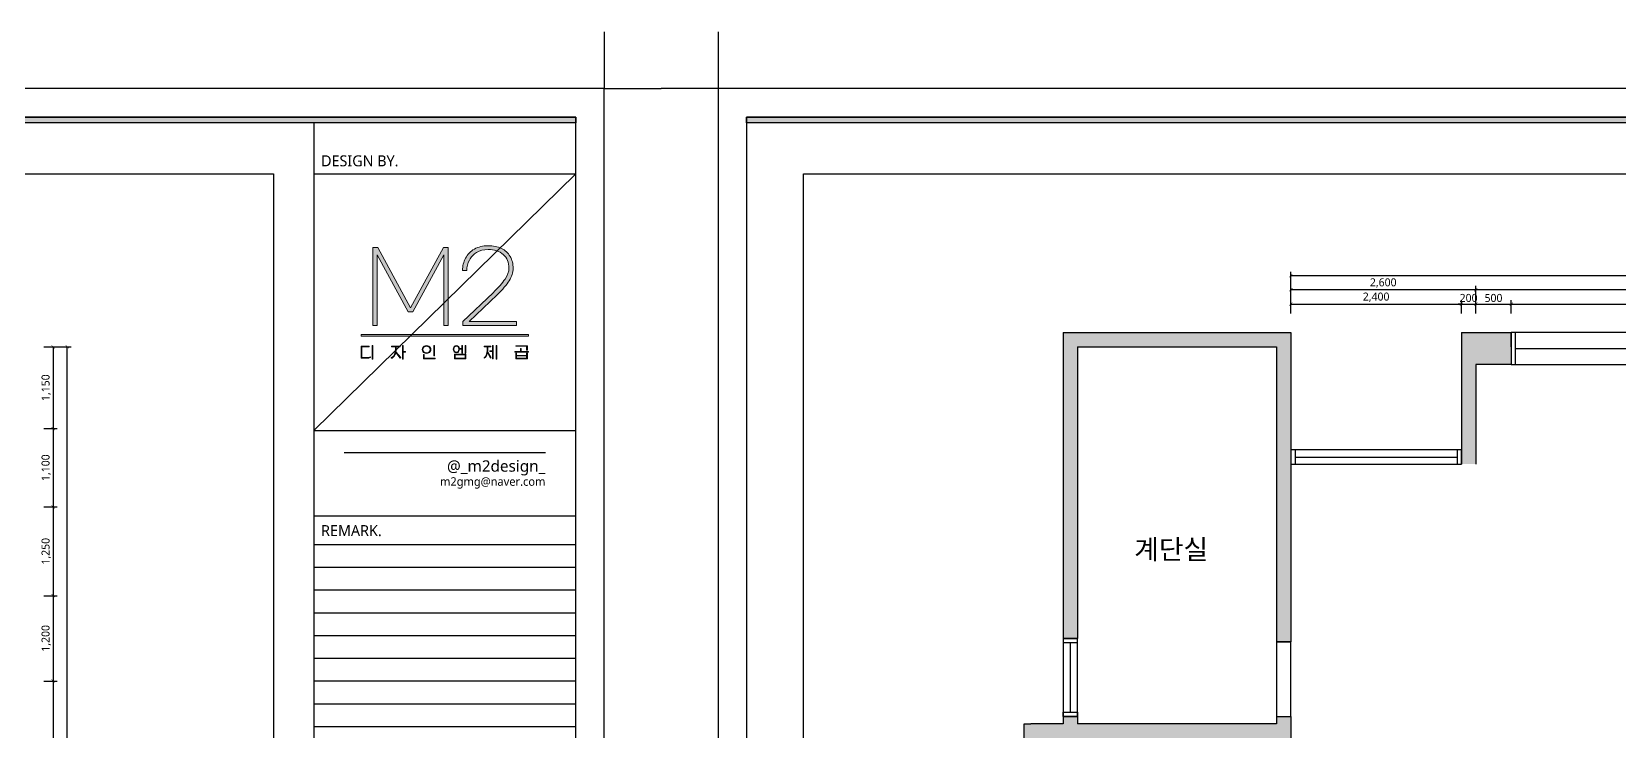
# Model space of a CAD drawing. Header units: metres. Extents: x 11578468 to 47831421, y -58341524 to -14256839.
# Drawn here: x 23746002 to 23768320, y -29133863 to -29124027 of the extents above; entities that cross this region are included whole.
import ezdxf
from ezdxf.enums import TextEntityAlignment as Align

# ---------------------------------------------------------------- set-up
doc = ezdxf.new("R2010")
doc.units = ezdxf.units.M
doc.header["$LTSCALE"] = 50
doc.header["$MEASUREMENT"] = 0
doc.linetypes.add('CEN', pattern=[62, 60, -1, 0, -1])
doc.layers.get('0').update_dxf_attribs({"linetype": 'CONTINUOUS'})
doc.layers.get('DEFPOINTS').update_dxf_attribs({"linetype": 'CONTINUOUS'})
for name, color, linetype in [('3.기호.계단선', 30, 'CONTINUOUS'), ('_U+B808_U+C774_U+C5B4 2', 7, 'CONTINUOUS'), ('CEN', 250, 'CEN'), ('FORM(YOURNAME)-1', 1, 'CONTINUOUS'), ('FORM(YOURNAME)-11', 1, 'CONTINUOUS'), ('wall', 3, 'CONTINUOUS'), ('WIN', 4, 'CONTINUOUS')]:
    doc.layers.add(name, color=color, linetype=linetype)
for name, color, linetype, lineweight in [('DIM', 7, 'CONTINUOUS', 15), ('ha', 8, 'CONTINUOUS', 5), ('wall2', 3, 'CONTINUOUS', 25)]:
    doc.layers.add(name, color=color, linetype=linetype, lineweight=lineweight)
doc.styles.add('N 맑은고딕', font='malgun.ttf')
doc.styles.add('NEW 맑은고딕', font='malgun.ttf')
doc.styles.add('YOURNAME', font='malgun.ttf')
doc.dimstyles.new('JJ IN 45', dxfattribs={"dimscale": 45, "dimtxt": 2.5, "dimasz": 1, "dimexe": 1.25, "dimexo": 1.5, "dimtad": 1, "dimdec": 6, "dimlunit": 6, "dimtxsty": 'N 맑은고딕', "dimblk": 'ARCHTICK', "dimcen": 2.5, "dimclrd": 256, "dimclre": 256, "dimclrt": 256, "dimadec": 0, "dimazin": 0, "dimtfac": 1, "dimtdec": 6, "dimtix": 1, "dimtmove": 0, "dimatfit": 3, "dimldrblk": 'ARCHTICK', "dimfxl": 1, "dimarcsym": 0})

# ---------------------------------------------------------------- blocks, each defined once
blk = doc.blocks.new('block 34')
at = {"layer": '_U+B808_U+C774_U+C5B4 2'}
h = blk.add_hatch(color=35, dxfattribs=at)
h.dxf.hatch_style = 2
h.paths.add_polyline_path([(674.6, -105.53), (675.73, -105.53), (683.42, -119.69), (691.1, -105.53), (692.22, -105.53), (692.22, -123.82), (691.22, -123.82), (691.22, -107.31), (683.97, -120.67), (682.84, -120.67), (675.59, -107.31), (675.59, -123.82), (674.6, -123.82)])
h = blk.add_hatch(color=35, dxfattribs=at)
h.dxf.hatch_style = 2
edge = h.paths.add_edge_path()
edge.add_spline(control_points=[(704.68, -105.78), (705.57, -106.21), (706.25, -106.83), (706.73, -107.63), (707.21, -108.43), (707.45, -109.38), (707.45, -110.46), (707.45, -111.43), (707.14, -112.39), (706.53, -113.34), (705.92, -114.29), (704.98, -115.38), (703.7, -116.62), (703.7, -116.62), (697.12, -122.91), (697.12, -122.91), (697.12, -122.91), (708.26, -122.91), (708.26, -122.91), (708.26, -122.91), (708.26, -123.82), (708.26, -123.82), (708.26, -123.82), (695.66, -123.82), (695.66, -123.82), (695.66, -123.82), (695.66, -122.91), (695.66, -122.91), (695.66, -122.91), (702.73, -116.15), (702.73, -116.15), (703.99, -114.93), (704.93, -113.86), (705.54, -112.95), (706.15, -112.03), (706.45, -111.2), (706.45, -110.46), (706.45, -109.07), (706.01, -107.98), (705.12, -107.2), (704.23, -106.42), (703.05, -106.03), (701.57, -106.03), (700.53, -106.03), (699.64, -106.26), (698.89, -106.71), (698.15, -107.15), (697.57, -107.75), (697.18, -108.5), (696.79, -109.25), (696.59, -110.06), (696.59, -110.94), (696.59, -110.94), (695.59, -110.94), (695.59, -110.94), (695.59, -109.89), (695.83, -108.93), (696.3, -108.05), (696.77, -107.17), (697.46, -106.46), (698.36, -105.93), (699.26, -105.4), (700.33, -105.13), (701.57, -105.13), (702.76, -105.13), (703.79, -105.35), (704.68, -105.78)], knot_values=[0, 0, 0, 0, 1, 1, 1, 2, 2, 2, 3, 3, 3, 4, 4, 4, 5, 5, 5, 6, 6, 6, 7, 7, 7, 8, 8, 8, 9, 9, 9, 10, 10, 10, 11, 11, 11, 12, 12, 12, 13, 13, 13, 14, 14, 14, 15, 15, 15, 16, 16, 16, 17, 17, 17, 18, 18, 18, 19, 19, 19, 20, 20, 20, 21, 21, 21, 22, 22, 22, 22], degree=3, periodic=0)
at = {"layer": '_U+B808_U+C774_U+C5B4 2', "lineweight": 0}
blk.add_lwpolyline([(674.6, -105.53), (675.73, -105.53), (683.42, -119.69), (691.1, -105.53), (692.22, -105.53), (692.22, -123.82), (691.22, -123.82), (691.22, -107.31), (683.97, -120.67), (682.84, -120.67), (675.59, -107.31), (675.59, -123.82), (674.6, -123.82), (674.6, -105.53)], dxfattribs=at)
blk.add_open_spline([(704.68, -105.78), (705.57, -106.21), (706.25, -106.83), (706.73, -107.63), (707.21, -108.43), (707.45, -109.38), (707.45, -110.46), (707.45, -111.43), (707.14, -112.39), (706.53, -113.34), (705.92, -114.29), (704.98, -115.38), (703.7, -116.62), (703.7, -116.62), (697.12, -122.91), (697.12, -122.91), (697.12, -122.91), (708.26, -122.91), (708.26, -122.91), (708.26, -122.91), (708.26, -123.82), (708.26, -123.82), (708.26, -123.82), (695.66, -123.82), (695.66, -123.82), (695.66, -123.82), (695.66, -122.91), (695.66, -122.91), (695.66, -122.91), (702.73, -116.15), (702.73, -116.15), (703.99, -114.93), (704.93, -113.86), (705.54, -112.95), (706.15, -112.03), (706.45, -111.2), (706.45, -110.46), (706.45, -109.07), (706.01, -107.98), (705.12, -107.2), (704.23, -106.42), (703.05, -106.03), (701.57, -106.03), (700.53, -106.03), (699.64, -106.26), (698.89, -106.71), (698.15, -107.15), (697.57, -107.75), (697.18, -108.5), (696.79, -109.25), (696.59, -110.06), (696.59, -110.94), (696.59, -110.94), (695.59, -110.94), (695.59, -110.94), (695.59, -109.89), (695.83, -108.93), (696.3, -108.05), (696.77, -107.17), (697.46, -106.46), (698.36, -105.93), (699.26, -105.4), (700.33, -105.13), (701.57, -105.13), (702.76, -105.13), (703.79, -105.35), (704.68, -105.78)], degree=3, knots=[0, 0, 0, 0, 1, 1, 1, 2, 2, 2, 3, 3, 3, 4, 4, 4, 5, 5, 5, 6, 6, 6, 7, 7, 7, 8, 8, 8, 9, 9, 9, 10, 10, 10, 11, 11, 11, 12, 12, 12, 13, 13, 13, 14, 14, 14, 15, 15, 15, 16, 16, 16, 17, 17, 17, 18, 18, 18, 19, 19, 19, 20, 20, 20, 21, 21, 21, 22, 22, 22, 22], dxfattribs=at)
blk = doc.blocks.new('block 35')
at = {"layer": '_U+B808_U+C774_U+C5B4 2'}
h = blk.add_hatch(color=35, dxfattribs=at)
h.dxf.hatch_style = 2
edge = h.paths.add_edge_path()
edge.add_spline(control_points=[(673.72, -128.8), (673.72, -128.8), (672, -128.8), (672, -128.8), (672, -128.8), (672, -131.36), (672, -131.36), (672, -131.36), (673.14, -131.36), (673.14, -131.36), (673.29, -131.36), (673.44, -131.34), (673.6, -131.31), (673.75, -131.28), (673.88, -131.24), (673.98, -131.2), (673.98, -131.2), (673.98, -131.35), (673.98, -131.35), (673.88, -131.4), (673.75, -131.44), (673.6, -131.47), (673.45, -131.49), (673.3, -131.51), (673.14, -131.51), (673.14, -131.51), (671.83, -131.51), (671.83, -131.51), (671.83, -131.51), (671.83, -128.65), (671.83, -128.65), (671.83, -128.65), (673.72, -128.65), (673.72, -128.65), (673.72, -128.65), (673.72, -128.8), (673.72, -128.8)], knot_values=[0, 0, 0, 0, 1, 1, 1, 2, 2, 2, 3, 3, 3, 4, 4, 4, 5, 5, 5, 6, 6, 6, 7, 7, 7, 8, 8, 8, 9, 9, 9, 10, 10, 10, 11, 11, 11, 12, 12, 12, 12], degree=3, periodic=0)
h.paths.add_polyline_path([(674.54, -131.73), (674.38, -131.74), (674.38, -128.5), (674.54, -128.5)])
h = blk.add_hatch(color=35, dxfattribs=at)
h.dxf.hatch_style = 2
edge = h.paths.add_edge_path()
edge.add_spline(control_points=[(679.96, -130.01), (679.96, -130.01), (681.09, -131.37), (681.09, -131.37), (681.09, -131.37), (680.96, -131.47), (680.96, -131.47), (680.96, -131.47), (679.92, -130.19), (679.92, -130.19), (679.82, -130.57), (679.69, -130.87), (679.52, -131.09), (679.35, -131.32), (679.14, -131.46), (678.9, -131.51), (678.9, -131.51), (678.9, -131.36), (678.9, -131.36), (679.11, -131.3), (679.3, -131.16), (679.45, -130.93), (679.6, -130.7), (679.71, -130.39), (679.79, -130.03), (679.86, -129.66), (679.91, -129.25), (679.91, -128.8), (679.91, -128.8), (678.97, -128.8), (678.97, -128.8), (678.97, -128.8), (678.97, -128.65), (678.97, -128.65), (678.97, -128.65), (681, -128.65), (681, -128.65), (681, -128.65), (681, -128.8), (681, -128.8), (681, -128.8), (680.07, -128.8), (680.07, -128.8), (680.06, -129.26), (680.03, -129.66), (679.96, -130.01)], knot_values=[0, 0, 0, 0, 1, 1, 1, 2, 2, 2, 3, 3, 3, 4, 4, 4, 5, 5, 5, 6, 6, 6, 7, 7, 7, 8, 8, 8, 9, 9, 9, 10, 10, 10, 11, 11, 11, 12, 12, 12, 13, 13, 13, 14, 14, 14, 15, 15, 15, 15], degree=3, periodic=0)
h.paths.add_polyline_path([(682.21, -130.06), (681.69, -130.06), (681.69, -131.73), (681.54, -131.73), (681.54, -128.5), (681.69, -128.5), (681.69, -129.92), (682.21, -129.92)])
h = blk.add_hatch(color=35, dxfattribs=at)
h.dxf.hatch_style = 2
edge = h.paths.add_edge_path()
edge.add_spline(control_points=[(687.69, -128.68), (687.84, -128.76), (687.95, -128.87), (688.03, -129.01), (688.11, -129.15), (688.15, -129.3), (688.15, -129.47), (688.15, -129.64), (688.11, -129.8), (688.03, -129.94), (687.95, -130.08), (687.84, -130.19), (687.69, -130.27), (687.54, -130.35), (687.36, -130.39), (687.15, -130.39), (686.95, -130.39), (686.77, -130.35), (686.62, -130.27), (686.47, -130.19), (686.36, -130.08), (686.28, -129.94), (686.2, -129.8), (686.16, -129.64), (686.16, -129.47), (686.16, -129.3), (686.2, -129.15), (686.28, -129.01), (686.36, -128.87), (686.47, -128.76), (686.62, -128.68), (686.77, -128.6), (686.95, -128.56), (687.15, -128.56), (687.36, -128.56), (687.54, -128.6), (687.69, -128.68)], knot_values=[0, 0, 0, 0, 1, 1, 1, 2, 2, 2, 3, 3, 3, 4, 4, 4, 5, 5, 5, 6, 6, 6, 7, 7, 7, 8, 8, 8, 9, 9, 9, 10, 10, 10, 11, 11, 11, 12, 12, 12, 12], degree=3, periodic=0)
edge = h.paths.add_edge_path()
edge.add_spline(control_points=[(686.72, -128.79), (686.59, -128.86), (686.49, -128.95), (686.43, -129.07), (686.36, -129.18), (686.32, -129.32), (686.32, -129.47), (686.32, -129.63), (686.36, -129.76), (686.43, -129.88), (686.49, -130), (686.59, -130.09), (686.72, -130.15), (686.84, -130.22), (686.99, -130.25), (687.15, -130.25), (687.32, -130.25), (687.46, -130.22), (687.59, -130.15), (687.72, -130.09), (687.81, -130), (687.88, -129.88), (687.95, -129.76), (687.98, -129.63), (687.98, -129.47), (687.98, -129.32), (687.95, -129.18), (687.88, -129.07), (687.81, -128.95), (687.72, -128.86), (687.59, -128.79), (687.46, -128.73), (687.32, -128.7), (687.15, -128.7), (686.99, -128.7), (686.84, -128.73), (686.72, -128.79)], knot_values=[0, 0, 0, 0, 1, 1, 1, 2, 2, 2, 3, 3, 3, 4, 4, 4, 5, 5, 5, 6, 6, 6, 7, 7, 7, 8, 8, 8, 9, 9, 9, 10, 10, 10, 11, 11, 11, 12, 12, 12, 12], degree=3, periodic=0)
h.paths.add_polyline_path([(686.6, -131.51), (689.15, -131.51), (689.15, -131.66), (686.44, -131.66), (686.44, -130.66), (686.6, -130.66)])
h.paths.add_polyline_path([(689.03, -130.91), (688.87, -130.91), (688.87, -128.5), (689.03, -128.5)])
h = blk.add_hatch(color=35, dxfattribs=at)
h.dxf.hatch_style = 2
edge = h.paths.add_edge_path()
edge.add_spline(control_points=[(694.67, -130), (694.55, -130.16), (694.37, -130.23), (694.14, -130.23), (693.91, -130.23), (693.73, -130.16), (693.61, -130), (693.48, -129.84), (693.42, -129.64), (693.42, -129.39), (693.42, -129.14), (693.48, -128.94), (693.61, -128.78), (693.73, -128.62), (693.91, -128.54), (694.14, -128.54), (694.35, -128.54), (694.51, -128.61), (694.63, -128.74), (694.75, -128.87), (694.83, -129.04), (694.85, -129.25), (694.85, -129.25), (695.45, -129.25), (695.45, -129.25), (695.45, -129.25), (695.45, -128.52), (695.45, -128.52), (695.45, -128.52), (695.61, -128.52), (695.61, -128.52), (695.61, -128.52), (695.61, -130.29), (695.61, -130.29), (695.61, -130.29), (695.45, -130.29), (695.45, -130.29), (695.45, -130.29), (695.45, -129.4), (695.45, -129.4), (695.45, -129.4), (694.86, -129.4), (694.86, -129.4), (694.85, -129.64), (694.79, -129.85), (694.67, -130)], knot_values=[0, 0, 0, 0, 1, 1, 1, 2, 2, 2, 3, 3, 3, 4, 4, 4, 5, 5, 5, 6, 6, 6, 7, 7, 7, 8, 8, 8, 9, 9, 9, 10, 10, 10, 11, 11, 11, 12, 12, 12, 13, 13, 13, 14, 14, 14, 15, 15, 15, 15], degree=3, periodic=0)
edge = h.paths.add_edge_path()
edge.add_spline(control_points=[(693.73, -129.9), (693.83, -130.03), (693.97, -130.09), (694.14, -130.09), (694.31, -130.09), (694.45, -130.03), (694.55, -129.9), (694.65, -129.78), (694.7, -129.61), (694.7, -129.39), (694.7, -129.17), (694.65, -129), (694.55, -128.87), (694.45, -128.75), (694.31, -128.69), (694.14, -128.69), (693.97, -128.69), (693.83, -128.75), (693.73, -128.87), (693.63, -129), (693.58, -129.17), (693.58, -129.39), (693.58, -129.61), (693.63, -129.78), (693.73, -129.9)], knot_values=[0, 0, 0, 0, 1, 1, 1, 2, 2, 2, 3, 3, 3, 4, 4, 4, 5, 5, 5, 6, 6, 6, 7, 7, 7, 8, 8, 8, 8], degree=3, periodic=0)
h.paths.add_polyline_path([(693.69, -130.55), (696.36, -130.55), (696.36, -131.66), (693.69, -131.66)])
h.paths.add_polyline_path([(693.85, -131.51), (696.2, -131.51), (696.2, -130.7), (693.85, -130.7)])
h.paths.add_polyline_path([(696.36, -128.5), (696.36, -130.32), (696.2, -130.32), (696.2, -128.5)])
h = blk.add_hatch(color=35, dxfattribs=at)
h.dxf.hatch_style = 2
edge = h.paths.add_edge_path()
edge.add_spline(control_points=[(701.46, -129.93), (701.46, -129.93), (702.28, -131.39), (702.28, -131.39), (702.28, -131.39), (702.15, -131.47), (702.15, -131.47), (702.15, -131.47), (701.43, -130.17), (701.43, -130.17), (701.3, -130.94), (701.03, -131.39), (700.63, -131.51), (700.63, -131.51), (700.63, -131.35), (700.63, -131.35), (700.88, -131.26), (701.06, -130.99), (701.18, -130.55), (701.3, -130.1), (701.37, -129.52), (701.37, -128.8), (701.37, -128.8), (700.67, -128.8), (700.67, -128.8), (700.67, -128.8), (700.67, -128.65), (700.67, -128.65), (700.67, -128.65), (702.19, -128.65), (702.19, -128.65), (702.19, -128.65), (702.19, -128.8), (702.19, -128.8), (702.19, -128.8), (701.53, -128.8), (701.53, -128.8), (701.52, -129.25), (701.5, -129.63), (701.46, -129.93)], knot_values=[0, 0, 0, 0, 1, 1, 1, 2, 2, 2, 3, 3, 3, 4, 4, 4, 5, 5, 5, 6, 6, 6, 7, 7, 7, 8, 8, 8, 9, 9, 9, 10, 10, 10, 11, 11, 11, 12, 12, 12, 13, 13, 13, 13], degree=3, periodic=0)
h.paths.add_polyline_path([(702.59, -128.52), (702.75, -128.52), (702.75, -131.68), (702.59, -131.68), (702.59, -129.95), (702, -129.95), (702, -129.8), (702.59, -129.8)])
h.paths.add_polyline_path([(703.61, -128.5), (703.61, -131.73), (703.45, -131.73), (703.45, -128.5)])
h = blk.add_hatch(color=35, dxfattribs=at)
h.dxf.hatch_style = 2
h.paths.add_polyline_path([(711.02, -129.93), (711.02, -130.07), (707.82, -130.07), (707.82, -129.93), (709.16, -129.93), (709.16, -129.2), (709.32, -129.2), (709.32, -129.93)])
h.paths.add_polyline_path([(710.61, -128.72), (708.07, -128.72), (708.07, -128.57), (710.77, -128.57), (710.77, -129.64), (710.61, -129.64)])
h.paths.add_polyline_path([(710.61, -130.36), (710.77, -130.36), (710.77, -131.66), (708.08, -131.66), (708.08, -130.36), (708.24, -130.36), (708.24, -130.83), (710.61, -130.83)])
h.paths.add_polyline_path([(710.61, -131.52), (710.61, -130.97), (708.24, -130.97), (708.24, -131.52)])
at = {"layer": '_U+B808_U+C774_U+C5B4 2', "lineweight": 0}
for points in [[(674.54, -131.73), (674.38, -131.74), (674.38, -128.5), (674.54, -128.5), (674.54, -131.73)], [(682.21, -130.06), (681.69, -130.06), (681.69, -131.73), (681.54, -131.73), (681.54, -128.5), (681.69, -128.5), (681.69, -129.92), (682.21, -129.92), (682.21, -130.06)], [(689.03, -130.91), (688.87, -130.91), (688.87, -128.5), (689.03, -128.5), (689.03, -130.91)], [(696.36, -128.5), (696.36, -130.32), (696.2, -130.32), (696.2, -128.5), (696.36, -128.5)], [(702.59, -128.52), (702.75, -128.52), (702.75, -131.68), (702.59, -131.68), (702.59, -129.95), (702, -129.95), (702, -129.8), (702.59, -129.8), (702.59, -128.52)], [(703.61, -128.5), (703.61, -131.73), (703.45, -131.73), (703.45, -128.5), (703.61, -128.5)], [(711.02, -129.93), (711.02, -130.07), (707.82, -130.07), (707.82, -129.93), (709.16, -129.93), (709.16, -129.2), (709.32, -129.2), (709.32, -129.93), (711.02, -129.93)], [(710.61, -128.72), (708.07, -128.72), (708.07, -128.57), (710.77, -128.57), (710.77, -129.64), (710.61, -129.64), (710.61, -128.72)], [(686.6, -131.51), (689.15, -131.51), (689.15, -131.66), (686.44, -131.66), (686.44, -130.66), (686.6, -130.66), (686.6, -131.51)], [(693.69, -130.55), (696.36, -130.55), (696.36, -131.66), (693.69, -131.66), (693.69, -130.55)], [(693.85, -131.51), (696.2, -131.51), (696.2, -130.7), (693.85, -130.7), (693.85, -131.51)], [(710.61, -130.36), (710.77, -130.36), (710.77, -131.66), (708.08, -131.66), (708.08, -130.36), (708.24, -130.36), (708.24, -130.83), (710.61, -130.83), (710.61, -130.36)], [(710.61, -131.52), (710.61, -130.97), (708.24, -130.97), (708.24, -131.52), (710.61, -131.52)]]:
    blk.add_lwpolyline(points, dxfattribs=at)
for points, knots in [([(673.72, -128.8), (673.72, -128.8), (672, -128.8), (672, -128.8), (672, -128.8), (672, -131.36), (672, -131.36), (672, -131.36), (673.14, -131.36), (673.14, -131.36), (673.29, -131.36), (673.44, -131.34), (673.6, -131.31), (673.75, -131.28), (673.88, -131.24), (673.98, -131.2), (673.98, -131.2), (673.98, -131.35), (673.98, -131.35), (673.88, -131.4), (673.75, -131.44), (673.6, -131.47), (673.45, -131.49), (673.3, -131.51), (673.14, -131.51), (673.14, -131.51), (671.83, -131.51), (671.83, -131.51), (671.83, -131.51), (671.83, -128.65), (671.83, -128.65), (671.83, -128.65), (673.72, -128.65), (673.72, -128.65), (673.72, -128.65), (673.72, -128.8), (673.72, -128.8)], [0, 0, 0, 0, 1, 1, 1, 2, 2, 2, 3, 3, 3, 4, 4, 4, 5, 5, 5, 6, 6, 6, 7, 7, 7, 8, 8, 8, 9, 9, 9, 10, 10, 10, 11, 11, 11, 12, 12, 12, 12]), ([(679.96, -130.01), (679.96, -130.01), (681.09, -131.37), (681.09, -131.37), (681.09, -131.37), (680.96, -131.47), (680.96, -131.47), (680.96, -131.47), (679.92, -130.19), (679.92, -130.19), (679.82, -130.57), (679.69, -130.87), (679.52, -131.09), (679.35, -131.32), (679.14, -131.46), (678.9, -131.51), (678.9, -131.51), (678.9, -131.36), (678.9, -131.36), (679.11, -131.3), (679.3, -131.16), (679.45, -130.93), (679.6, -130.7), (679.71, -130.39), (679.79, -130.03), (679.86, -129.66), (679.91, -129.25), (679.91, -128.8), (679.91, -128.8), (678.97, -128.8), (678.97, -128.8), (678.97, -128.8), (678.97, -128.65), (678.97, -128.65), (678.97, -128.65), (681, -128.65), (681, -128.65), (681, -128.65), (681, -128.8), (681, -128.8), (681, -128.8), (680.07, -128.8), (680.07, -128.8), (680.06, -129.26), (680.03, -129.66), (679.96, -130.01)], [0, 0, 0, 0, 1, 1, 1, 2, 2, 2, 3, 3, 3, 4, 4, 4, 5, 5, 5, 6, 6, 6, 7, 7, 7, 8, 8, 8, 9, 9, 9, 10, 10, 10, 11, 11, 11, 12, 12, 12, 13, 13, 13, 14, 14, 14, 15, 15, 15, 15]), ([(687.69, -128.68), (687.84, -128.76), (687.95, -128.87), (688.03, -129.01), (688.11, -129.15), (688.15, -129.3), (688.15, -129.47), (688.15, -129.64), (688.11, -129.8), (688.03, -129.94), (687.95, -130.08), (687.84, -130.19), (687.69, -130.27), (687.54, -130.35), (687.36, -130.39), (687.15, -130.39), (686.95, -130.39), (686.77, -130.35), (686.62, -130.27), (686.47, -130.19), (686.36, -130.08), (686.28, -129.94), (686.2, -129.8), (686.16, -129.64), (686.16, -129.47), (686.16, -129.3), (686.2, -129.15), (686.28, -129.01), (686.36, -128.87), (686.47, -128.76), (686.62, -128.68), (686.77, -128.6), (686.95, -128.56), (687.15, -128.56), (687.36, -128.56), (687.54, -128.6), (687.69, -128.68)], [0, 0, 0, 0, 1, 1, 1, 2, 2, 2, 3, 3, 3, 4, 4, 4, 5, 5, 5, 6, 6, 6, 7, 7, 7, 8, 8, 8, 9, 9, 9, 10, 10, 10, 11, 11, 11, 12, 12, 12, 12]), ([(686.72, -128.79), (686.59, -128.86), (686.49, -128.95), (686.43, -129.07), (686.36, -129.18), (686.32, -129.32), (686.32, -129.47), (686.32, -129.63), (686.36, -129.76), (686.43, -129.88), (686.49, -130), (686.59, -130.09), (686.72, -130.15), (686.84, -130.22), (686.99, -130.25), (687.15, -130.25), (687.32, -130.25), (687.46, -130.22), (687.59, -130.15), (687.72, -130.09), (687.81, -130), (687.88, -129.88), (687.95, -129.76), (687.98, -129.63), (687.98, -129.47), (687.98, -129.32), (687.95, -129.18), (687.88, -129.07), (687.81, -128.95), (687.72, -128.86), (687.59, -128.79), (687.46, -128.73), (687.32, -128.7), (687.15, -128.7), (686.99, -128.7), (686.84, -128.73), (686.72, -128.79)], [0, 0, 0, 0, 1, 1, 1, 2, 2, 2, 3, 3, 3, 4, 4, 4, 5, 5, 5, 6, 6, 6, 7, 7, 7, 8, 8, 8, 9, 9, 9, 10, 10, 10, 11, 11, 11, 12, 12, 12, 12]), ([(694.67, -130), (694.55, -130.16), (694.37, -130.23), (694.14, -130.23), (693.91, -130.23), (693.73, -130.16), (693.61, -130), (693.48, -129.84), (693.42, -129.64), (693.42, -129.39), (693.42, -129.14), (693.48, -128.94), (693.61, -128.78), (693.73, -128.62), (693.91, -128.54), (694.14, -128.54), (694.35, -128.54), (694.51, -128.61), (694.63, -128.74), (694.75, -128.87), (694.83, -129.04), (694.85, -129.25), (694.85, -129.25), (695.45, -129.25), (695.45, -129.25), (695.45, -129.25), (695.45, -128.52), (695.45, -128.52), (695.45, -128.52), (695.61, -128.52), (695.61, -128.52), (695.61, -128.52), (695.61, -130.29), (695.61, -130.29), (695.61, -130.29), (695.45, -130.29), (695.45, -130.29), (695.45, -130.29), (695.45, -129.4), (695.45, -129.4), (695.45, -129.4), (694.86, -129.4), (694.86, -129.4), (694.85, -129.64), (694.79, -129.85), (694.67, -130)], [0, 0, 0, 0, 1, 1, 1, 2, 2, 2, 3, 3, 3, 4, 4, 4, 5, 5, 5, 6, 6, 6, 7, 7, 7, 8, 8, 8, 9, 9, 9, 10, 10, 10, 11, 11, 11, 12, 12, 12, 13, 13, 13, 14, 14, 14, 15, 15, 15, 15]), ([(693.73, -129.9), (693.83, -130.03), (693.97, -130.09), (694.14, -130.09), (694.31, -130.09), (694.45, -130.03), (694.55, -129.9), (694.65, -129.78), (694.7, -129.61), (694.7, -129.39), (694.7, -129.17), (694.65, -129), (694.55, -128.87), (694.45, -128.75), (694.31, -128.69), (694.14, -128.69), (693.97, -128.69), (693.83, -128.75), (693.73, -128.87), (693.63, -129), (693.58, -129.17), (693.58, -129.39), (693.58, -129.61), (693.63, -129.78), (693.73, -129.9)], [0, 0, 0, 0, 1, 1, 1, 2, 2, 2, 3, 3, 3, 4, 4, 4, 5, 5, 5, 6, 6, 6, 7, 7, 7, 8, 8, 8, 8]), ([(701.46, -129.93), (701.46, -129.93), (702.28, -131.39), (702.28, -131.39), (702.28, -131.39), (702.15, -131.47), (702.15, -131.47), (702.15, -131.47), (701.43, -130.17), (701.43, -130.17), (701.3, -130.94), (701.03, -131.39), (700.63, -131.51), (700.63, -131.51), (700.63, -131.35), (700.63, -131.35), (700.88, -131.26), (701.06, -130.99), (701.18, -130.55), (701.3, -130.1), (701.37, -129.52), (701.37, -128.8), (701.37, -128.8), (700.67, -128.8), (700.67, -128.8), (700.67, -128.8), (700.67, -128.65), (700.67, -128.65), (700.67, -128.65), (702.19, -128.65), (702.19, -128.65), (702.19, -128.65), (702.19, -128.8), (702.19, -128.8), (702.19, -128.8), (701.53, -128.8), (701.53, -128.8), (701.52, -129.25), (701.5, -129.63), (701.46, -129.93)], [0, 0, 0, 0, 1, 1, 1, 2, 2, 2, 3, 3, 3, 4, 4, 4, 5, 5, 5, 6, 6, 6, 7, 7, 7, 8, 8, 8, 9, 9, 9, 10, 10, 10, 11, 11, 11, 12, 12, 12, 13, 13, 13, 13])]:
    blk.add_open_spline(points, degree=3, knots=knots, dxfattribs=at)
blk = doc.blocks.new('block 33')
at = {"layer": '_U+B808_U+C774_U+C5B4 2'}
for name in ['block 34', 'block 35']:
    blk.add_blockref(name, (0, 0), dxfattribs=at)
blk = doc.blocks.new('block 32')
at = {"layer": '_U+B808_U+C774_U+C5B4 2'}
h = blk.add_hatch(color=35, dxfattribs=at)
h.dxf.hatch_style = 2
h.paths.add_polyline_path([(711.02, -126.32), (671.83, -126.32), (671.83, -125.91), (711.02, -125.91)])
at = {"layer": '_U+B808_U+C774_U+C5B4 2', "lineweight": 0}
blk.add_lwpolyline([(711.02, -126.32), (671.83, -126.32), (671.83, -125.91), (711.02, -125.91), (711.02, -126.32)], dxfattribs=at)
at = {"layer": '_U+B808_U+C774_U+C5B4 2'}
blk.add_blockref('block 33', (0, 0), dxfattribs=at)
blk = doc.blocks.new('FORM-ELEVATION')
at = {"layer": 'FORM(YOURNAME)-11'}
h = blk.add_hatch(color=256, dxfattribs=at)
h.dxf.hatch_style = 1
h.paths.add_polyline_path([(-10309, 35708), (71691, 35708), (71691, 35508), (-10309, 35508)])
h.paths.add_polyline_path([(-10309, -21492), (71691, -21492), (71691, -21692), (-10309, -21692)])
at = {"layer": 'DEFPOINTS', "color": 158}
for p, q in [((62481, 35508), (62481, -21492)), ((62481, 33708), (71691, 33708)), ((62481, 24686), (71691, 33708)), ((62481, 24686), (71691, 24686)), ((62481, 20686), (71691, 20686)), ((62481, 19886), (71691, 19886)), ((62481, 19086), (71691, 19086)), ((62481, 18286), (71691, 18286)), ((62481, 17486), (71691, 17486)), ((62481, 16686), (71691, 16686)), ((62481, 15886), (71691, 15886)), ((62481, 15086), (71691, 15086)), ((62481, 14286), (71691, 14286))]:
    blk.add_line(p, q, dxfattribs=at)
at = {"layer": 'DEFPOINTS', "color": 1}
for points in [[(-11309, 38708), (-11309, 36708), (-13309, 36708)], [(72691, 38708), (72691, 36708), (74691, 36708)]]:
    blk.add_lwpolyline(points, dxfattribs=at)
at = {"layer": 'DEFPOINTS', "color": 158}
blk.add_lwpolyline([(-10309, -21692), (71691, -21692), (71691, 35708), (-10309, 35708)], close=True, dxfattribs=at)
at = {"layer": 'DEFPOINTS'}
blk.add_lwpolyline([(-8309, 33708), (61071, 33708), (61071, -19692), (-8309, -19692)], close=True, dxfattribs=at)
at = {"layer": 'FORM(YOURNAME)-11', "color": 251}
blk.add_line((63550, 23916), (70622, 23916), dxfattribs=at)
at = {"layer": 'FORM(YOURNAME)-11', "color": 14}
blk.add_line((62481, 21686), (71691, 21686), dxfattribs=at)
at = {"layer": 'FORM(YOURNAME)-11', "color": 250}
blk.add_lwpolyline([(-11309, -22692), (72691, -22692), (72691, 36708), (-11309, 36708)], close=True, dxfattribs=at)
at = {"layer": 'FORM(YOURNAME)-11'}
blk.add_lwpolyline([(-10309, 35708), (71691, 35708), (71691, 35508), (-10309, 35508)], close=True, dxfattribs=at)
at = {"layer": '_U+B808_U+C774_U+C5B4 2', "xscale": 150, "yscale": 150, "zscale": 150}
blk.add_blockref('block 32', (-36628, 46957), dxfattribs=at)
at = {"layer": 'FORM(YOURNAME)-11', "color": 14, "style": 'YOURNAME'}
for s, p in [('DESIGN BY.', (62739, 34170)), ('REMARK.', (62739, 21172))]:
    blk.add_text(s, height=386.1, dxfattribs=at).set_placement(p, align=Align.MIDDLE_LEFT)
for s, height, width, p in [('@_m2design_', 400, 1.03, (70622, 23242)), ('m2gmg@naver.com', 300, 0.995, (70622, 22747))]:
    blk.add_text(s, height=height, dxfattribs=dict(at, width=width)).set_placement(p, align=Align.RIGHT)
at = {"layer": 'FORM(YOURNAME)-11', "color": 3, "style": 'YOURNAME'}
for tag, height, p in [('1', 451, (71041, -1219)), ('2', 451, (71041, -1863)), ('3', 451, (71041, -3150)), ('4', 451, (71041, -5081)), ('5', 515, (71041, -7398)), ('6', 515, (71041, -9650)), ('7', 515, (71041, -11903)), ('8', 515, (71041, -14155)), ('9', 515, (71041, -16408)), ('10', 515, (66791, -18596)), ('11', 515, (71041, -18660)), ('12', 515, (66791, -20848)), ('13', 515, (71041, -20848))]:
    blk.add_attdef(tag, text='', height=height, dxfattribs=at).set_placement(p, align=Align.MIDDLE_RIGHT)
blk = doc.blocks.new('*U357')
at = {"layer": 'WIN', "linetype": 'Continuous'}
blk.add_line((60, -25), (4340, -25), dxfattribs=at)
for points in [[(0, -250), (4400, -250), (4400, 200), (0, 200)], [(0, -250), (60, -250), (60, 200), (0, 200)], [(4400, -250), (4340, -250), (4340, 200), (4400, 200)]]:
    blk.add_lwpolyline(points, close=True, dxfattribs=at)
blk = doc.blocks.new('*U1962')
at = {"layer": 'WIN', "linetype": 'Continuous'}
blk.add_line((60, 100), (1040, 100), dxfattribs=at)
for points in [[(0, 0), (1100, 0), (1100, 200), (0, 200)], [(0, 0), (60, 0), (60, 200), (0, 200)], [(1100, 0), (1040, 0), (1040, 200), (1100, 200)]]:
    blk.add_lwpolyline(points, close=True, dxfattribs=at)
blk = doc.blocks.new('_ArchTick')
at = {"color": 0, "linetype": 'ByBlock', "const_width": 0.15}
blk.add_lwpolyline([(-0.5, -0.5), (0.5, 0.5)], dxfattribs=at)
blk = doc.blocks.new('*D385')
at = {"layer": 'DEFPOINTS', "color": 0, "transparency": 16777216}
for p in [(23746102, -29128457), (23746102, -29129607), (23746302, -29129607)]:
    blk.add_point(p, dxfattribs=at)
at = {"layer": 'DIM', "lineweight": -2, "transparency": 16777216}
for p, q in [((23746170, -29128457), (23746358, -29128457)), ((23746302, -29128457), (23746302, -29129607)), ((23746170, -29129607), (23746358, -29129607))]:
    blk.add_line(p, q, dxfattribs=at)
at = {"layer": 'DIM', "lineweight": -2, "transparency": 16777216, "xscale": 45, "yscale": 45, "zscale": 45}
for p, rotation in [((23746302, -29128457), 90), ((23746302, -29129607), 270)]:
    blk.add_blockref('_ArchTick', p, dxfattribs=dict(at, rotation=rotation))
at = {"layer": 'DIM', "transparency": 16777216, "insert": (23746206, -29129032), "char_height": 112.5, "attachment_point": 5, "rotation": 90, "style": 'N 맑은고딕'}
blk.add_mtext('1,150', dxfattribs=at)
blk = doc.blocks.new('*D386')
at = {"layer": 'DEFPOINTS', "color": 0, "transparency": 16777216}
for p in [(23746102, -29129607), (23746102, -29130707), (23746302, -29130707)]:
    blk.add_point(p, dxfattribs=at)
at = {"layer": 'DIM', "lineweight": -2, "transparency": 16777216}
for p, q in [((23746170, -29129607), (23746358, -29129607)), ((23746302, -29129607), (23746302, -29130707)), ((23746170, -29130707), (23746358, -29130707))]:
    blk.add_line(p, q, dxfattribs=at)
at = {"layer": 'DIM', "lineweight": -2, "transparency": 16777216, "xscale": 45, "yscale": 45, "zscale": 45}
for p, rotation in [((23746302, -29129607), 90), ((23746302, -29130707), 270)]:
    blk.add_blockref('_ArchTick', p, dxfattribs=dict(at, rotation=rotation))
at = {"layer": 'DIM', "transparency": 16777216, "insert": (23746206, -29130157), "char_height": 112.5, "attachment_point": 5, "rotation": 90, "style": 'N 맑은고딕'}
blk.add_mtext('1,100', dxfattribs=at)
blk = doc.blocks.new('*D387')
at = {"layer": 'DEFPOINTS', "color": 0, "transparency": 16777216}
for p in [(23746102, -29130707), (23746102, -29131957), (23746302, -29131957)]:
    blk.add_point(p, dxfattribs=at)
at = {"layer": 'DIM', "lineweight": -2, "transparency": 16777216}
for p, q in [((23746170, -29130707), (23746358, -29130707)), ((23746302, -29130707), (23746302, -29131957)), ((23746170, -29131957), (23746358, -29131957))]:
    blk.add_line(p, q, dxfattribs=at)
at = {"layer": 'DIM', "lineweight": -2, "transparency": 16777216, "xscale": 45, "yscale": 45, "zscale": 45}
for p, rotation in [((23746302, -29130707), 90), ((23746302, -29131957), 270)]:
    blk.add_blockref('_ArchTick', p, dxfattribs=dict(at, rotation=rotation))
at = {"layer": 'DIM', "transparency": 16777216, "insert": (23746206, -29131332), "char_height": 112.5, "attachment_point": 5, "rotation": 90, "style": 'N 맑은고딕'}
blk.add_mtext('1,250', dxfattribs=at)
blk = doc.blocks.new('*D388')
at = {"layer": 'DEFPOINTS', "color": 0, "transparency": 16777216}
for p in [(23746102, -29131957), (23746102, -29133157), (23746302, -29133157)]:
    blk.add_point(p, dxfattribs=at)
at = {"layer": 'DIM', "lineweight": -2, "transparency": 16777216}
for p, q in [((23746170, -29131957), (23746358, -29131957)), ((23746302, -29131957), (23746302, -29133157)), ((23746170, -29133157), (23746358, -29133157))]:
    blk.add_line(p, q, dxfattribs=at)
at = {"layer": 'DIM', "lineweight": -2, "transparency": 16777216, "xscale": 45, "yscale": 45, "zscale": 45}
for p, rotation in [((23746302, -29131957), 90), ((23746302, -29133157), 270)]:
    blk.add_blockref('_ArchTick', p, dxfattribs=dict(at, rotation=rotation))
at = {"layer": 'DIM', "transparency": 16777216, "insert": (23746206, -29132557), "char_height": 112.5, "attachment_point": 5, "rotation": 90, "style": 'N 맑은고딕'}
blk.add_mtext('1,200', dxfattribs=at)
blk = doc.blocks.new('*D389')
at = {"layer": 'DEFPOINTS', "color": 0, "transparency": 16777216}
for p in [(23746102, -29133157), (23746102, -29139657), (23746302, -29139657)]:
    blk.add_point(p, dxfattribs=at)
at = {"layer": 'DIM', "lineweight": -2, "transparency": 16777216}
for p, q in [((23746170, -29133157), (23746358, -29133157)), ((23746302, -29133157), (23746302, -29139657)), ((23746170, -29139657), (23746358, -29139657))]:
    blk.add_line(p, q, dxfattribs=at)
at = {"layer": 'DIM', "lineweight": -2, "transparency": 16777216, "xscale": 45, "yscale": 45, "zscale": 45}
for p, rotation in [((23746302, -29133157), 90), ((23746302, -29139657), 270)]:
    blk.add_blockref('_ArchTick', p, dxfattribs=dict(at, rotation=rotation))
at = {"layer": 'DIM', "transparency": 16777216, "insert": (23746206, -29136407), "char_height": 112.5, "attachment_point": 5, "rotation": 90, "style": 'N 맑은고딕'}
blk.add_mtext('6,500', dxfattribs=at)
blk = doc.blocks.new('*D394')
at = {"layer": 'DEFPOINTS', "color": 0, "transparency": 16777216}
for p in [(23746102, -29128457), (23746502, -29128457), (23746102, -29144457)]:
    blk.add_point(p, dxfattribs=at)
at = {"layer": 'DIM', "lineweight": -2, "transparency": 16777216}
for p, q in [((23746170, -29128457), (23746558, -29128457)), ((23746502, -29144457), (23746502, -29128457)), ((23746170, -29144457), (23746558, -29144457))]:
    blk.add_line(p, q, dxfattribs=at)
at = {"layer": 'DIM', "lineweight": -2, "transparency": 16777216, "xscale": 45, "yscale": 45, "zscale": 45}
for p, rotation in [((23746502, -29128457), 90), ((23746502, -29144457), 270)]:
    blk.add_blockref('_ArchTick', p, dxfattribs=dict(at, rotation=rotation))
at = {"layer": 'DIM', "transparency": 16777216, "insert": (23746406, -29136457), "char_height": 112.5, "attachment_point": 5, "rotation": 90, "style": 'N 맑은고딕'}
blk.add_mtext('16,000', dxfattribs=at)
blk = doc.blocks.new('*D395')
at = {"layer": 'DEFPOINTS', "color": 0, "transparency": 16777216}
for p in [(23730902, -29127857), (23728502, -29128057), (23730902, -29128057)]:
    blk.add_point(p, dxfattribs=at)
at = {"layer": 'DIM', "lineweight": -2, "transparency": 16777216}
for p, q in [((23728502, -29127990), (23728502, -29127801)), ((23728502, -29127857), (23730902, -29127857)), ((23730902, -29127990), (23730902, -29127801))]:
    blk.add_line(p, q, dxfattribs=at)
at = {"layer": 'DIM', "lineweight": -2, "transparency": 16777216, "xscale": 45, "yscale": 45, "zscale": 45, "rotation": 180}
blk.add_blockref('_ArchTick', (23728502, -29127857), dxfattribs=at)
at = {"layer": 'DIM', "lineweight": -2, "transparency": 16777216, "xscale": 45, "yscale": 45, "zscale": 45}
blk.add_blockref('_ArchTick', (23730902, -29127857), dxfattribs=at)
at = {"layer": 'DIM', "transparency": 16777216, "insert": (23729702, -29127761), "char_height": 112.5, "attachment_point": 5, "style": 'N 맑은고딕'}
blk.add_mtext('2,400', dxfattribs=at)
blk = doc.blocks.new('*D396')
at = {"layer": 'DEFPOINTS', "color": 0, "transparency": 16777216}
for p in [(23731102, -29127857), (23730902, -29128057), (23731102, -29128027)]:
    blk.add_point(p, dxfattribs=at)
at = {"layer": 'DIM', "lineweight": -2, "transparency": 16777216}
for p, q in [((23730902, -29127857), (23730857, -29127857)), ((23730902, -29127990), (23730902, -29127801)), ((23730902, -29127857), (23731102, -29127857)), ((23731102, -29127960), (23731102, -29127801)), ((23731102, -29127857), (23731147, -29127857))]:
    blk.add_line(p, q, dxfattribs=at)
at = {"layer": 'DIM', "lineweight": -2, "transparency": 16777216, "xscale": 45, "yscale": 45, "zscale": 45}
blk.add_blockref('_ArchTick', (23730902, -29127857), dxfattribs=at)
at = {"layer": 'DIM', "lineweight": -2, "transparency": 16777216, "xscale": 45, "yscale": 45, "zscale": 45, "rotation": 180}
blk.add_blockref('_ArchTick', (23731102, -29127857), dxfattribs=at)
at = {"layer": 'DIM', "transparency": 16777216, "insert": (23731002, -29127771), "char_height": 112.5, "attachment_point": 5, "style": 'N 맑은고딕'}
blk.add_mtext('200', dxfattribs=at)
blk = doc.blocks.new('*D397')
at = {"layer": 'DEFPOINTS', "color": 0, "transparency": 16777216}
for p in [(23731602, -29127857), (23731102, -29128027), (23731602, -29128057)]:
    blk.add_point(p, dxfattribs=at)
at = {"layer": 'DIM', "lineweight": -2, "transparency": 16777216}
for p, q in [((23731102, -29127960), (23731102, -29127801)), ((23731102, -29127857), (23731602, -29127857)), ((23731602, -29127990), (23731602, -29127801))]:
    blk.add_line(p, q, dxfattribs=at)
at = {"layer": 'DIM', "lineweight": -2, "transparency": 16777216, "xscale": 45, "yscale": 45, "zscale": 45, "rotation": 180}
blk.add_blockref('_ArchTick', (23731102, -29127857), dxfattribs=at)
at = {"layer": 'DIM', "lineweight": -2, "transparency": 16777216, "xscale": 45, "yscale": 45, "zscale": 45}
blk.add_blockref('_ArchTick', (23731602, -29127857), dxfattribs=at)
at = {"layer": 'DIM', "transparency": 16777216, "insert": (23731352, -29127771), "char_height": 112.5, "attachment_point": 5, "style": 'N 맑은고딕'}
blk.add_mtext('500', dxfattribs=at)
blk = doc.blocks.new('*D398')
at = {"layer": 'DEFPOINTS', "color": 0, "transparency": 16777216}
for p in [(23736002, -29127857), (23731602, -29128057), (23736002, -29128057)]:
    blk.add_point(p, dxfattribs=at)
at = {"layer": 'DIM', "lineweight": -2, "transparency": 16777216}
for p, q in [((23731602, -29127990), (23731602, -29127801)), ((23731602, -29127857), (23736002, -29127857)), ((23736002, -29127990), (23736002, -29127801))]:
    blk.add_line(p, q, dxfattribs=at)
at = {"layer": 'DIM', "lineweight": -2, "transparency": 16777216, "xscale": 45, "yscale": 45, "zscale": 45, "rotation": 180}
blk.add_blockref('_ArchTick', (23731602, -29127857), dxfattribs=at)
at = {"layer": 'DIM', "lineweight": -2, "transparency": 16777216, "xscale": 45, "yscale": 45, "zscale": 45}
blk.add_blockref('_ArchTick', (23736002, -29127857), dxfattribs=at)
at = {"layer": 'DIM', "transparency": 16777216, "insert": (23733802, -29127761), "char_height": 112.5, "attachment_point": 5, "style": 'N 맑은고딕'}
blk.add_mtext('4,400', dxfattribs=at)
blk = doc.blocks.new('*D404')
at = {"layer": 'DEFPOINTS', "color": 0, "transparency": 16777216}
for p in [(23731102, -29127657), (23731102, -29128057), (23736702, -29128057)]:
    blk.add_point(p, dxfattribs=at)
at = {"layer": 'DIM', "lineweight": -2, "transparency": 16777216}
for p, q in [((23731102, -29127990), (23731102, -29127601)), ((23736702, -29127657), (23731102, -29127657)), ((23736702, -29127990), (23736702, -29127601))]:
    blk.add_line(p, q, dxfattribs=at)
at = {"layer": 'DIM', "lineweight": -2, "transparency": 16777216, "xscale": 45, "yscale": 45, "zscale": 45, "rotation": 180}
blk.add_blockref('_ArchTick', (23731102, -29127657), dxfattribs=at)
at = {"layer": 'DIM', "lineweight": -2, "transparency": 16777216, "xscale": 45, "yscale": 45, "zscale": 45}
blk.add_blockref('_ArchTick', (23736702, -29127657), dxfattribs=at)
at = {"layer": 'DIM', "transparency": 16777216, "insert": (23733902, -29127561), "char_height": 112.5, "attachment_point": 5, "style": 'N 맑은고딕'}
blk.add_mtext('5,600', dxfattribs=at)
blk = doc.blocks.new('*D405')
at = {"layer": 'DEFPOINTS', "color": 0, "transparency": 16777216}
for p in [(23728502, -29127657), (23728502, -29128057), (23731102, -29128057)]:
    blk.add_point(p, dxfattribs=at)
at = {"layer": 'DIM', "lineweight": -2, "transparency": 16777216}
for p, q in [((23728502, -29127990), (23728502, -29127601)), ((23731102, -29127657), (23728502, -29127657)), ((23731102, -29127990), (23731102, -29127601))]:
    blk.add_line(p, q, dxfattribs=at)
at = {"layer": 'DIM', "lineweight": -2, "transparency": 16777216, "xscale": 45, "yscale": 45, "zscale": 45, "rotation": 180}
blk.add_blockref('_ArchTick', (23728502, -29127657), dxfattribs=at)
at = {"layer": 'DIM', "lineweight": -2, "transparency": 16777216, "xscale": 45, "yscale": 45, "zscale": 45}
blk.add_blockref('_ArchTick', (23731102, -29127657), dxfattribs=at)
at = {"layer": 'DIM', "transparency": 16777216, "insert": (23729802, -29127561), "char_height": 112.5, "attachment_point": 5, "style": 'N 맑은고딕'}
blk.add_mtext('2,600', dxfattribs=at)
blk = doc.blocks.new('*D406')
at = {"layer": 'DEFPOINTS', "color": 0, "transparency": 16777216}
for p in [(23745702, -29127457), (23728502, -29128057), (23745702, -29128057)]:
    blk.add_point(p, dxfattribs=at)
at = {"layer": 'DIM', "lineweight": -2, "transparency": 16777216}
for p, q in [((23728502, -29127990), (23728502, -29127401)), ((23728502, -29127457), (23745702, -29127457)), ((23745702, -29127990), (23745702, -29127401))]:
    blk.add_line(p, q, dxfattribs=at)
at = {"layer": 'DIM', "lineweight": -2, "transparency": 16777216, "xscale": 45, "yscale": 45, "zscale": 45, "rotation": 180}
blk.add_blockref('_ArchTick', (23728502, -29127457), dxfattribs=at)
at = {"layer": 'DIM', "lineweight": -2, "transparency": 16777216, "xscale": 45, "yscale": 45, "zscale": 45}
blk.add_blockref('_ArchTick', (23745702, -29127457), dxfattribs=at)
at = {"layer": 'DIM', "transparency": 16777216, "insert": (23737102, -29127361), "char_height": 112.5, "attachment_point": 5, "style": 'N 맑은고딕'}
blk.add_mtext('17,200', dxfattribs=at)
blk = doc.blocks.new('sdagdgds')
at = {"layer": 'ha', "transparency": 33554687}
h = blk.add_hatch(color=256, dxfattribs=at)
h.dxf.hatch_style = 1
h.paths.add_polyline_path([(23725502, -29128457), (23728302, -29128457), (23728302, -29132607), (23728502, -29132607), (23728502, -29128257), (23728302, -29128257), (23725302, -29128257), (23725302, -29132557), (23725502, -29132557)])
h.paths.add_polyline_path([(23728502, -29133657), (23728302, -29133657), (23728302, -29133757), (23725502, -29133757), (23725502, -29133657), (23725302, -29133657), (23725302, -29133757), (23724848.0976572, -29133757), (23724752, -29133757), (23724752, -29136507), (23725152, -29136507), (23725152, -29137657), (23725352, -29137657), (23725352, -29137507), (23727752, -29137507), (23727952, -29137507), (23727952, -29137307), (23725352, -29137307), (23725352, -29136507), (23727052, -29136507), (23727052, -29136707), (23727252, -29136707), (23727252, -29136507), (23727252, -29135757), (23727252, -29135707), (23727052, -29135707), (23727052, -29135757), (23727052, -29136307), (23725352, -29136307), (23724952, -29136307), (23724952, -29133957), (23727052, -29133957), (23727052, -29134507), (23727252, -29134507), (23727252, -29133957), (23728502, -29133957)])
h.paths.add_polyline_path([(23727952, -29138607), (23727752, -29138607), (23727752, -29139637), (23725352, -29139637), (23725352, -29139457), (23725152, -29139457), (23725152, -29140057), (23725352, -29140057), (23725352, -29139837), (23727752, -29139837), (23727752, -29139907), (23727952, -29139907), (23727952, -29139837)])
h.paths.add_polyline_path([(23727952, -29141007), (23727752, -29141007), (23727752, -29142007), (23725352, -29142007), (23725352, -29141857), (23725152, -29141857), (23725152, -29144557), (23725652, -29144557), (23725652, -29144657), (23729552, -29144657), (23729552, -29144457), (23725852, -29144457), (23725852, -29144357), (23725352, -29144357), (23725352, -29142207), (23727952, -29142207)])
h.paths.add_polyline_path([(23731552, -29144307), (23730852, -29144307), (23730852, -29144457), (23730732, -29144457), (23730732, -29144657), (23732052, -29144657), (23732052, -29144457), (23731552, -29144457)])
h.paths.add_polyline_path([(23739502, -29144457), (23736702, -29144457), (23736702, -29144307), (23736002, -29144307), (23736002, -29144457), (23733202, -29144457), (23733202, -29144657), (23739502, -29144657)])
h.paths.add_polyline_path([(23745902, -29143307), (23745702, -29143307), (23745702, -29144457), (23744702, -29144457), (23744702, -29144307), (23744002, -29144307), (23744002, -29144457), (23743102, -29144457), (23743102, -29144657), (23745902, -29144657)])
h.paths.add_polyline_path([(23745902, -29133157), (23745702, -29133157), (23745702, -29139657), (23745902, -29139657)])
h.paths.add_polyline_path([(23745902, -29140857), (23745702, -29140857), (23745702, -29142157), (23745902, -29142157)])
h.paths.add_polyline_path([(23744602, -29136307), (23743902, -29136307), (23743902, -29136657), (23744602, -29136657)])
h.paths.add_polyline_path([(23736702, -29136307), (23736002, -29136307), (23736002, -29136657), (23736702, -29136657)])
h.paths.add_polyline_path([(23731602, -29136307), (23730902, -29136307), (23730902, -29136657), (23731602, -29136657)])
h.paths.add_polyline_path([(23745902, -29130707), (23745702, -29130707), (23745702, -29131957), (23745902, -29131957)])
h.paths.add_polyline_path([(23745902, -29128257), (23743802, -29128257), (23743802, -29128457), (23743802, -29128707), (23744502, -29128707), (23744502, -29128457), (23745702, -29128457), (23745702, -29129607), (23745902, -29129607)])
h.paths.add_polyline_path([(23731602, -29128457), (23731602, -29128257), (23730902, -29128257), (23730902, -29130107), (23731102, -29130107), (23731102, -29128707), (23731602, -29128707)])
h.paths.add_polyline_path([(23736702, -29128257), (23736002, -29128257), (23736002, -29128457), (23736002, -29128707), (23736702, -29128707), (23736702, -29128457)])
at = {"layer": 'CEN'}
blk.add_lwpolyline([(23728302, -29133657), (23728502, -29133657), (23728502, -29132607), (23728302, -29132607)], close=True, dxfattribs=at)
at = {"layer": 'wall'}
for p, q in [((23725302, -29128257), (23728502, -29128257)), ((23725302, -29128257), (23725302, -29132557)), ((23725502, -29128457), (23728302, -29128457)), ((23725502, -29128457), (23725502, -29132557)), ((23728302, -29128257), (23728502, -29128257)), ((23728302, -29128457), (23728302, -29132607)), ((23728502, -29128257), (23728502, -29132607)), ((23730902, -29128257), (23731602, -29128257)), ((23730902, -29128257), (23730902, -29130107)), ((23731602, -29128457), (23731602, -29128257)), ((23731602, -29128457), (23731602, -29128707)), ((23731102, -29128707), (23731102, -29130107)), ((23731602, -29128707), (23731102, -29128707)), ((23725302, -29132557), (23725502, -29132557)), ((23728302, -29132607), (23728502, -29132607)), ((23724752, -29136507), (23724752, -29133757)), ((23724752, -29133757), (23724848.0976572, -29133757)), ((23725302, -29133757), (23724848.0976572, -29133757)), ((23725302, -29133657), (23725302, -29133757)), ((23725302, -29133657), (23725502, -29133657)), ((23725502, -29133657), (23725502, -29133757)), ((23728302, -29133757), (23725502, -29133757)), ((23728302, -29133657), (23728302, -29133757)), ((23728302, -29133657), (23728502, -29133657)), ((23728502, -29133657), (23728502, -29133957))]:
    blk.add_line(p, q, dxfattribs=at)
at = {"layer": 'WIN', "linetype": 'Continuous'}
for p, q in [((23728562, -29129907), (23728562, -29130107)), ((23728562, -29130007), (23730842, -29130007)), ((23730842, -29129907), (23730842, -29130107))]:
    blk.add_line(p, q, dxfattribs=at)
blk.add_lwpolyline([(23730902, -29129907), (23728502, -29129907), (23728502, -29130107), (23730902, -29130107)], close=True, dxfattribs=at)
blk.add_blockref('*U357', (23731602, -29128457), dxfattribs=at)
at = {"layer": 'WIN', "linetype": 'Continuous', "rotation": 270}
blk.add_blockref('*U1962', (23725302, -29132557), dxfattribs=at)
at = {"layer": 'wall2', "insert": (23726301.8155433, -29131169.0249183), "char_height": 275.88175264, "attachment_point": 1, "style": 'NEW 맑은고딕'}
blk.add_mtext_dynamic_manual_height_columns('계단실', width=3673.452008802, gutter_width=1379.4087632, heights=[0], dxfattribs=at)
at = {"layer": 'DIM'}
for base, p1, p2, picture, middle in [((23745702, -29127457), (23728502, -29128057), (23745702, -29128057), '*D406', (23737102, -29127361.0081521794)), ((23728502, -29127657), (23731102, -29128057), (23728502, -29128057), '*D405', (23729802, -29127561.3138586991)), ((23731102, -29127657), (23736702, -29128057), (23731102, -29128057), '*D404', (23733902, -29127561.3138586991)), ((23730902, -29127857), (23728502, -29128057), (23730902, -29128057), '*D395', (23729702, -29127761.3138586991)), ((23731102, -29127857), (23730902, -29128057), (23731102, -29128027.1003937), '*D396', (23731002, -29127770.7525476)), ((23731602, -29127857), (23731102, -29128027.1003937), (23731602, -29128057), '*D397', (23731352, -29127770.7525476)), ((23736002, -29127857), (23731602, -29128057), (23736002, -29128057), '*D398', (23733802, -29127761.3138586991))]:
    dim = blk.add_linear_dim(base=base, p1=p1, p2=p2, dimstyle='JJ IN 45', dxfattribs=at)
    dim.commit()
    dim.dimension.update_dxf_attribs({"geometry": picture, "text_midpoint": middle})
for base, p1, p2, picture, middle in [((23746302.0000000298, -29129607.0000000112), (23746102, -29128457), (23746102, -29129607), '*D385', (23746206.0081521906, -29129032.0000000112)), ((23746502.0000000298, -29128457.0000000112), (23746102, -29144457), (23746102, -29128457), '*D394', (23746406.0081521906, -29136457.0000000112)), ((23746302.0000000298, -29130707.0000000112), (23746102, -29129607), (23746102, -29130707), '*D386', (23746206.0081521906, -29130157.0000000112)), ((23746302.0000000298, -29131957.0000000112), (23746102, -29130707), (23746102, -29131957), '*D387', (23746206.0081521906, -29131332.0000000112)), ((23746302.0000000298, -29133157.0000000112), (23746102, -29131957), (23746102, -29133157), '*D388', (23746206.0081521906, -29132557.0000000112)), ((23746302.0000000298, -29139657.0000000112), (23746102, -29133157), (23746102, -29139657), '*D389', (23746206.3138587102, -29136407.0000000112))]:
    dim = blk.add_linear_dim(base=base, p1=p1, p2=p2, angle=90, dimstyle='JJ IN 45', dxfattribs=at)
    dim.commit()
    dim.dimension.update_dxf_attribs({"geometry": picture, "text_midpoint": middle})

msp = doc.modelspace()

# ---------------------------------------------------------------- block references
at = {"layer": '3.기호.계단선'}
for p in [(0, 0), (35200, 0)]:
    msp.add_blockref('sdagdgds', p, dxfattribs=at)
at = {"layer": 'FORM(YOURNAME)-1', "xscale": 0.4, "yscale": 0.4, "zscale": 0.4}
for p in [(23724974.4, -29139510.3), (23760174.4, -29139510.3)]:
    msp.add_blockref('FORM-ELEVATION', p, dxfattribs=at)

doc.saveas('drawing.dxf')
